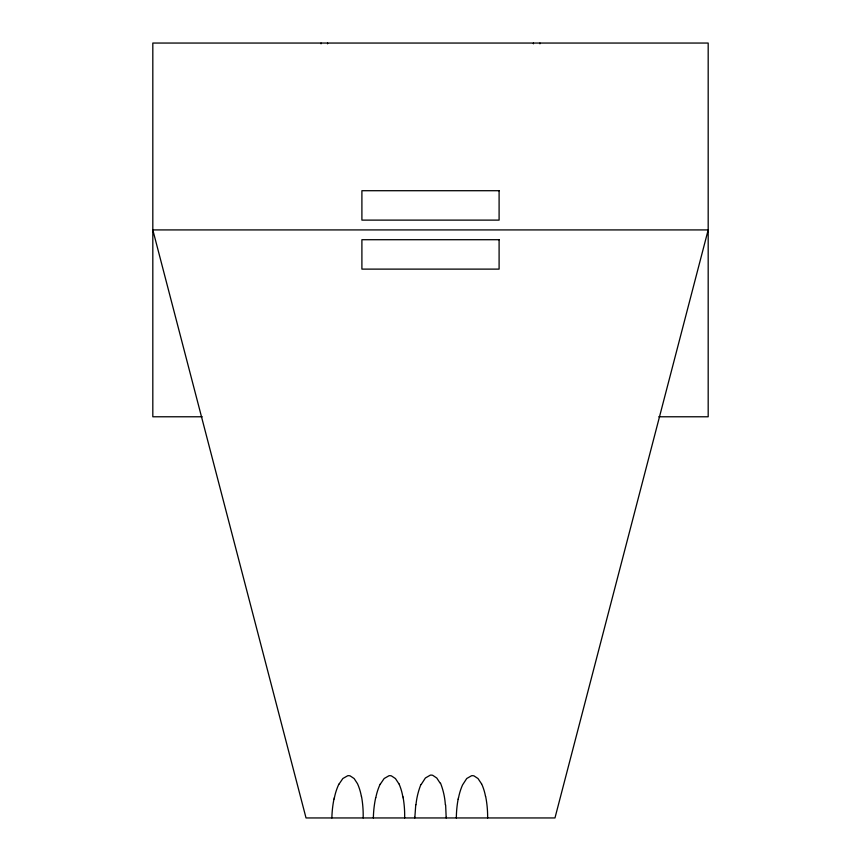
<?xml version="1.0" encoding="UTF-8"?>
<svg xmlns="http://www.w3.org/2000/svg" width="861" height="861" viewBox="0 0 861 861"><rect width="100%" height="100%" fill="white"/><g stroke="black" fill="none" stroke-linecap="round" stroke-linejoin="round"><path stroke-width="1.29" d="M446.181 817.283L446.192 817.95L445.632 804.852M414.819 817.218L414.808 817.95L415.755 804.766M458.17 799.148L458.45 797.727M375.687 797.695L375.385 799.116A114.728 111.015 0 0 0 373.362 817.95M333.993 799.094L334.305 797.673M421.147 784.543L425.388 778L430.296 775.148A5.726 5.543 0 0 1 432.728 775.32L436.785 778.032L440.229 783.284M380.228 784.285L384.157 778.516L389.011 775.729A5.715 5.532 0 0 1 391.421 775.89L395.436 778.559L398.837 783.736M338.911 784.274L342.861 778.505L347.736 775.729A5.715 5.521 0 0 1 350.147 775.89L354.14 778.559L357.53 783.758A57.418 55.567 0 0 1 361.383 796.479M202.217 416.778L152.817 416.778L152.817 43.05L708.183 43.05L708.183 416.778L658.783 416.778M481.46 783.714L478.006 778.538L473.98 775.89A5.726 5.543 0 0 0 471.57 775.729L466.727 778.516L462.529 784.984A62.896 60.862 0 0 0 458.547 797.749M485.626 796.403L485.916 797.803A112.371 108.744 0 0 1 487.627 817.95M402.873 796.436L403.142 797.846M361.502 796.457L361.76 797.856A112.091 108.475 0 0 1 363.159 817.95M539.944 43.05L539.944 43.803M533.411 43.05L533.411 43.803M327.589 43.05L327.589 43.803M321.056 43.05L321.056 43.803M331.872 817.95A114.879 111.166 0 0 1 333.96 799.094M334.423 797.695A62.024 60.022 0 0 1 338.825 784.231M403.185 797.835A112.178 108.551 0 0 1 404.648 817.95M398.934 783.704A57.569 55.707 0 0 1 402.765 796.457M375.805 797.716A61.831 59.829 0 0 1 380.131 784.242M440.531 783.176A75.144 72.711 0 0 1 445.341 804.863M415.971 804.787A78.835 76.285 0 0 1 420.921 784.468M456.341 817.95A114.448 110.757 0 0 1 458.138 799.148M481.557 783.671A57.881 56.008 0 0 1 485.518 796.425M708.183 229.919L554.968 817.95L306.032 817.95L152.817 229.919L708.183 229.919M499.1 190.711L361.9 190.711L361.9 220.115L499.1 220.115L499.1 190.711M499.1 239.713L361.9 239.713L361.9 269.116L499.1 269.116L499.1 239.713"/></g></svg>
